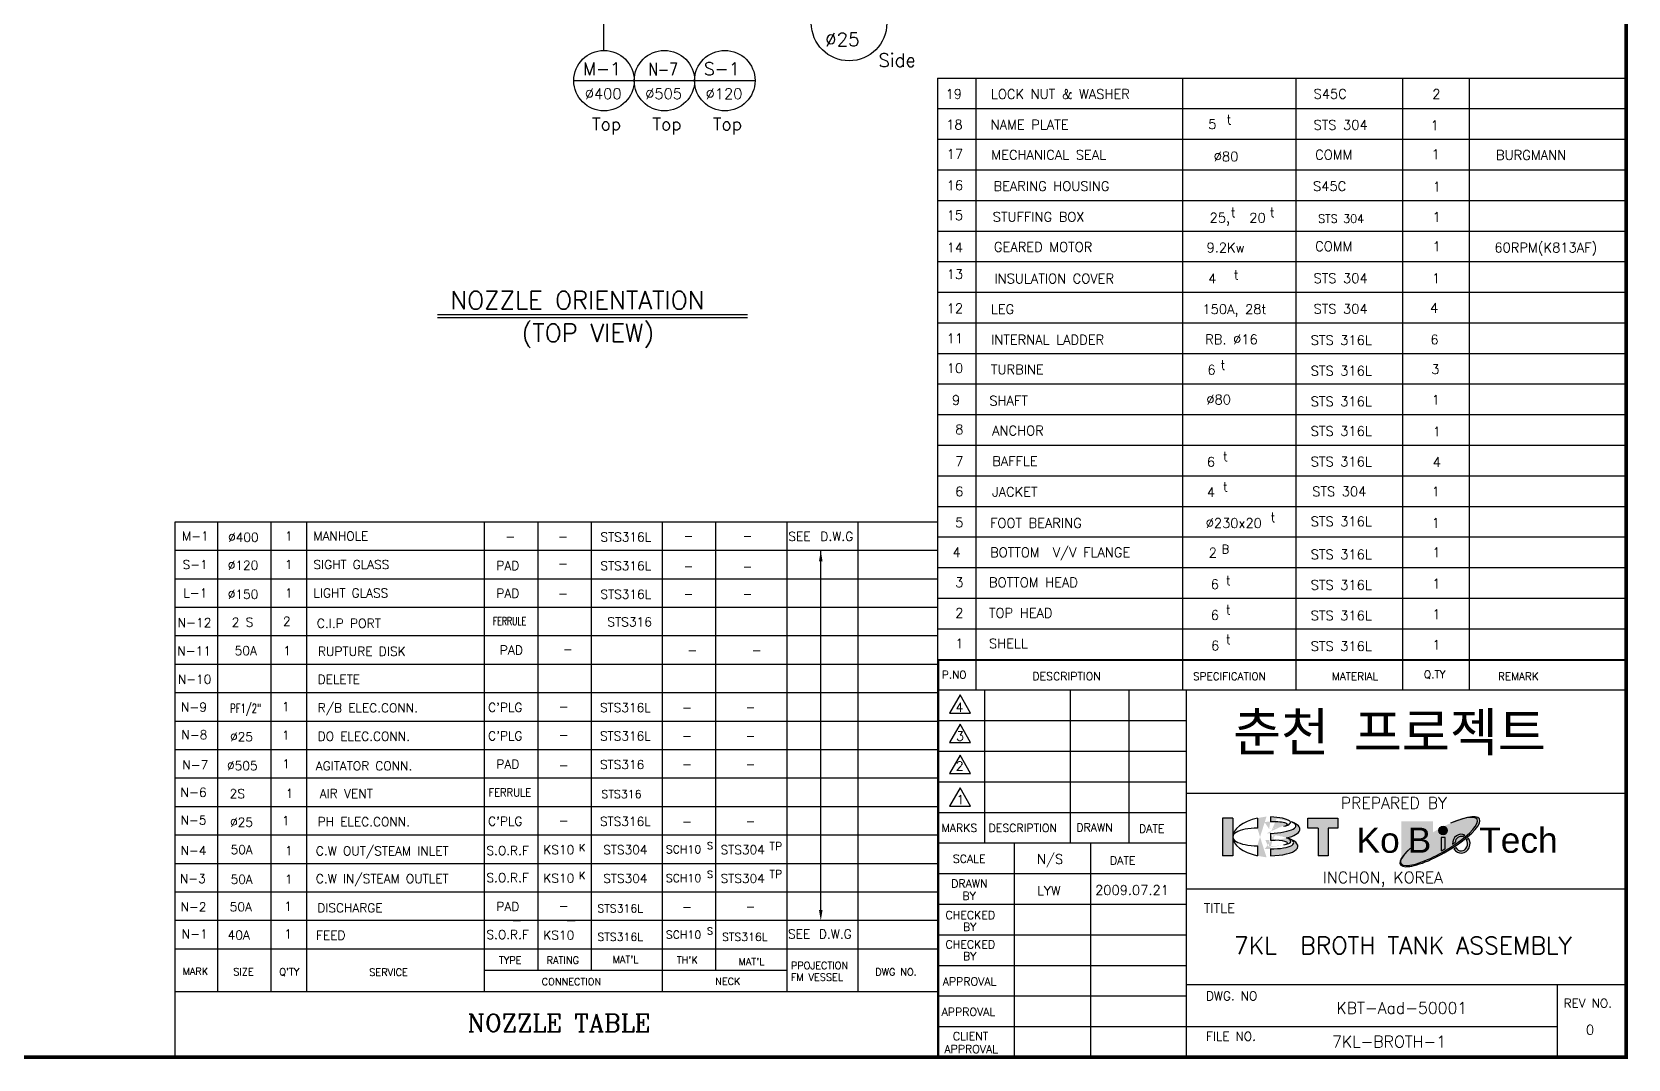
# Model space of a CAD drawing. Extents: x -25020 to 82531, y -53367 to 83281.
# Drawn here: x 4775 to 10098, y -6 to 3420 of the extents above; entities that cross this region are included whole.
import ezdxf
from ezdxf.enums import TextEntityAlignment as Align

# ---------------------------------------------------------------- set-up
doc = ezdxf.new("R2010")
doc.units = 0
doc.header["$LTSCALE"] = 100
doc.header["$MEASUREMENT"] = 0
doc.linetypes.add('CENTER', pattern=[2, 1.25, -0.25, 0.25, -0.25])
doc.linetypes.add('HIDDEN', pattern=[0.375, 0.25, -0.125])
doc.layers.get('0').update_dxf_attribs({"linetype": 'CONTINUOUS'})
for name, color, linetype in [('2', 2, 'HIDDEN'), ('4', 4, 'CONTINUOUS'), ('L3', 3, 'CONTINUOUS'), ('REV', 7, 'CONTINUOUS')]:
    doc.layers.add(name, color=color, linetype=linetype)
doc.styles.add('GHS', font='romans.shx', dxfattribs={"bigfont": 'ghs.shx'})
doc.styles.add('ROMANC', font='romanc')
doc.styles.add('ROMANS', font='romans.shx')

# ---------------------------------------------------------------- blocks, each defined once
blk = doc.blocks.new('XX')
at = {"layer": '4'}
h = blk.add_hatch(color=102, dxfattribs=at)
h.paths.add_polyline_path([(982.82, 70.45), (980.41, 70.45), (980.41, 61.48), (982.82, 61.48)])
edge = h.paths.add_edge_path()
edge.add_ellipse((988.6, 65.97), major_axis=(-5.78, 0), ratio=0.364058, start_angle=-90.6725, end_angle=90.6725, ccw=False)
edge.add_line((988.66, 68.07), (988.66, 70.45))
edge.add_ellipse((993.2, 65.97), major_axis=(10.38, 0), ratio=0.480588, start_angle=115.8977, end_angle=244.1023)
edge = h.paths.add_edge_path(flags=17)
edge.add_ellipse((988.6, 65.97), major_axis=(-5.78, 0), ratio=0.364058, start_angle=-90.6725, end_angle=90.6725, ccw=False)
edge.add_ellipse((993.2, 65.97), major_axis=(10.38, 0), ratio=0.480588, start_angle=115.8977, end_angle=244.1023)
edge.add_line((988.66, 61.48), (988.66, 63.86))
edge = h.paths.add_edge_path()
edge.add_ellipse((990.47, 64.09), major_axis=(-7.82, 0.38), ratio=0.328751, start_angle=100.3791, end_angle=225.7298)
edge.add_ellipse((990.06, 64.94), major_axis=(-7.25, 0.38), ratio=0.246885, start_angle=104.2565, end_angle=215.5652, ccw=False)
edge.add_line((991.75, 63.11), (991.75, 61.49))
edge = h.paths.add_edge_path()
edge.add_ellipse((990.08, 64.42), major_axis=(5.73, 0.11), ratio=0.146676, start_angle=-31.8281, end_angle=60.7979, ccw=False)
edge.add_ellipse((989.62, 65.24), major_axis=(-7, 0.32), ratio=0.205005, start_angle=140.1195, end_angle=211.8035)
edge.add_ellipse((990.83, 67.81), major_axis=(-7.95, 0), ratio=0.327586, start_angle=126.9765, end_angle=221.5661)
edge.add_line((996.78, 69.53), (996.78, 69.53))
edge.add_ellipse((990.44, 68.6), major_axis=(-7.39, 0), ratio=0.243986, start_angle=100.2865, end_angle=210.8761, ccw=False)
edge.add_line((991.75, 66.83), (991.75, 65.22))
edge.add_ellipse((991.01, 67.86), major_axis=(-7.92, 0.55), ratio=0.328206, start_angle=96.7044, end_angle=104.8167)
edge = h.paths.add_edge_path()
edge.add_ellipse((990.1, 68.69), major_axis=(5.69, 0.29), ratio=0.147816, start_angle=-31.8399, end_angle=72.6874, ccw=False)
edge.add_ellipse((989.7, 69.34), major_axis=(6.86, 0.1), ratio=0.207181, start_angle=319.7536, end_angle=432.4459)
edge.add_line((991.75, 70.72), (991.75, 69.58))
h.paths.add_polyline_path([(1003.09, 68.06), (1003.09, 61.48), (1005.47, 61.48), (1005.47, 68.06), (1007.77, 68.06), (1007.77, 70.45), (1000.64, 70.45), (1000.64, 68.06)])
h = blk.add_hatch(color=5, dxfattribs=at)
edge = h.paths.add_edge_path()
edge.add_ellipse((1032.04, 64.82), major_axis=(9.41, 5.4), ratio=0.257519, start_angle=128.7326, end_angle=426.0276)
edge.add_ellipse((1031.83, 64.9), major_axis=(9.08, 5.26), ratio=0.250496, start_angle=-230.8027, end_angle=64.2009, ccw=False)
blk.add_hatch(color=1, dxfattribs=at).paths.add_polyline_path([(1031.77, 67.51, 1), (1033.8, 67.51, 1)])
h = blk.add_hatch(color=102, dxfattribs=at)
edge = h.paths.add_edge_path()
edge.add_ellipse((1037.11, 64.38), major_axis=(0, -1.72), ratio=0.874016, start_angle=-57.698, end_angle=123.3878, ccw=False)
edge.add_ellipse((1032.04, 64.39), major_axis=(9.41, 5.4), ratio=0.257519, start_angle=282.0766, end_angle=285.1492, ccw=False)
edge.add_ellipse((1037.12, 64.36), major_axis=(0, 2.24), ratio=0.932719, start_angle=122.9465, end_angle=306.3318)
edge.add_ellipse((1032.04, 64.39), major_axis=(9.41, 5.4), ratio=0.257519, start_angle=303.2888, end_angle=306.8638, ccw=False)
edge = h.paths.add_edge_path()
edge.add_ellipse((1037.11, 64.38), major_axis=(0, -1.72), ratio=0.874016, start_angle=164.6387, end_angle=260.5253, ccw=False)
edge.add_ellipse((1031.83, 65.37), major_axis=(9.08, 5.26), ratio=0.250496, start_angle=300.0227, end_angle=303.7477)
edge.add_ellipse((1037.12, 64.36), major_axis=(0, 2.24), ratio=0.932719, start_angle=336.0002, end_angle=452.5054)
edge.add_ellipse((1031.83, 65.37), major_axis=(9.08, 5.26), ratio=0.250496, start_angle=282.2154, end_angle=286.2307)
edge = h.paths.add_edge_path()
edge.add_ellipse((1031.68, 65.3), major_axis=(9.08, 5.26), ratio=0.250496, start_angle=265.6446, end_angle=271.7523)
edge.add_line((1033.27, 63.18), (1033.27, 65.84))
edge.add_line((1033.27, 65.84), (1032.3, 65.84))
edge.add_line((1032.3, 65.84), (1032.3, 62.63))
at = {"layer": '4', "color": 102}
for p, q in [((982.82, 70.45), (980.41, 70.45)), ((980.41, 70.45), (980.41, 61.48)), ((982.82, 70.45), (982.82, 61.48)), ((988.66, 70.45), (988.66, 68.07)), ((991.75, 70.72), (991.75, 69.58)), ((996.78, 69.53), (996.78, 69.53)), ((1000.64, 70.45), (1007.77, 70.45)), ((1000.64, 68.06), (1000.64, 70.45)), ((1007.77, 70.45), (1007.77, 68.06)), ((991.75, 66.83), (991.75, 65.22)), ((1003.09, 68.06), (1000.64, 68.06)), ((1003.09, 68.06), (1003.09, 61.48)), ((1007.77, 68.06), (1005.47, 68.06)), ((1005.47, 68.06), (1005.47, 61.48)), ((982.82, 61.48), (980.41, 61.48)), ((988.66, 63.86), (988.66, 61.48)), ((991.75, 63.14), (991.75, 61.49)), ((1005.47, 61.48), (1003.09, 61.48))]:
    blk.add_line(p, q, dxfattribs=at)
blk.add_lwpolyline([(1033.27, 63.18), (1033.27, 65.84), (1032.3, 65.84), (1032.3, 62.63)], dxfattribs=at)
at = {"layer": '4', "color": 1}
blk.add_circle((1032.78, 67.51), 1.01, dxfattribs=at)
at = {"layer": '4', "color": 102}
for centre, major_axis, ratio, start_param, end_param in [((993.2, 65.97), (10.38, 0), 0.480588, 2.022796, 4.26039), ((989.7, 69.34), (6.86, 0.1), 0.207181, -0.702433, 1.26442), ((990.1, 68.69), (5.69, 0.29), 0.147816, -0.555711, 1.268634), ((990.44, 68.6), (-7.39, 0), 0.243986, 1.75033, 3.680482), ((990.83, 67.81), (-7.95, 0), 0.327586, 2.216157, 3.867058), ((988.6, 65.97), (-5.78, 0), 0.364058, 4.700652, 7.865719), ((990.06, 64.94), (-7.25, 0.38), 0.246885, 1.819619, 3.762323), ((990.47, 64.09), (-7.82, 0.38), 0.328751, 1.751945, 3.939728), ((991.01, 67.86), (-7.92, 0.55), 0.328206, 1.68781, 1.829397), ((990.08, 64.42), (5.73, 0.11), 0.146676, -0.555504, 1.061123), ((989.62, 65.24), (-7, 0.32), 0.205005, 2.445547, 3.696668), ((1037.12, 64.36), (0, 2.24), 0.932719, 2.145821, 5.346499), ((1037.11, 64.38), (0, -1.72), 0.874016, 5.276166, 8.436709)]:
    blk.add_ellipse(centre, major_axis=major_axis, ratio=ratio, start_param=start_param, end_param=end_param, dxfattribs=at)
at = {"layer": '4', "color": 5}
for centre, major_axis, ratio, start_param, end_param in [((1032.04, 64.82), (9.41, 5.4), 0.257519, 2.246808, 7.435584), ((1031.83, 64.9), (9.08, 5.26), 0.250496, 2.254918, 7.403702)]:
    blk.add_ellipse(centre, major_axis=major_axis, ratio=ratio, start_param=start_param, end_param=end_param, dxfattribs=at)
at = {"layer": '4'}
for centre, major_axis, ratio, start_param, end_param in [((1037.12, 64.36), (0, 2.24), 0.932719, 5.864311, 7.897709), ((1031.83, 65.37), (9.08, 5.26), 0.250496, 4.925589, 4.995669), ((1037.11, 64.38), (0, -1.72), 0.874016, 9.156672, 10.83021), ((1031.83, 65.37), (9.08, 5.26), 0.250496, 5.236384, 5.301397), ((1032.04, 64.39), (9.41, 5.4), 0.257519, 5.293387, 5.355784), ((1031.68, 65.3), (9.08, 5.26), 0.250496, 4.636373, 4.742973), ((1032.04, 64.39), (9.41, 5.4), 0.257519, 4.923166, 4.976793)]:
    blk.add_ellipse(centre, major_axis=major_axis, ratio=ratio, start_param=start_param, end_param=end_param, dxfattribs=at)
at = {"layer": '4', "color": 102, "char_height": 6, "width": 592.32, "attachment_point": 1}
for s, insert in [('{\\fArial|b0|i0|c0|p34;Tech}', (1041.38, 68.2)), ('{\\fArial|b0|i0|c0|p34;Ko}', (1012.24, 68.2)), ('{\\fArial|b0|i0|c0|p34;B   }', (1024.4, 68.2))]:
    blk.add_mtext(s, dxfattribs=dict(at, insert=insert))

msp = doc.modelspace()

# ---------------------------------------------------------------- hatches: boundary and pattern name
at = {"layer": 'REV', "lineweight": -2}
msp.add_hatch(color=3, dxfattribs=at).paths.add_polyline_path([(9342.47, 787.01), (9448.16, 787.01), (9448.16, 660.64), (9342.47, 660.64)])

# ---------------------------------------------------------------- linework, layer by layer
at = {"lineweight": -2}
msp.add_line((6126.97, 2476.94), (7161.2, 2476.94), dxfattribs=at)
at = {"color": 4, "linetype": 'ByBlock', "lineweight": -2}
for p, q in [((7405.74, 1689.92), (7405.74, 1689.8)), ((7405.77, 491.18), (7405.77, 1689.92)), ((6379.83, 455.57), (6404.02, 455.57)), ((6559.89, 455.57), (6586.77, 455.57))]:
    msp.add_line(p, q, dxfattribs=at)
for points in [[(7411.7, 1654.31), (7399.83, 1654.31), (7405.77, 1689.92)], [(7411.7, 491.18), (7399.83, 491.18), (7405.77, 455.57)]]:
    msp.add_solid(points, dxfattribs=at)
at = {"layer": '4', "lineweight": -2}
for p, q in [((10092.04, 7068.26), (10092.04, 0)), ((6126.97, 2466.94), (7161.2, 2466.94)), ((9862.39, 242.41), (9862.39, 0)), ((0, 0), (10092.04, 0)), ((7795.5, 0), (10092.04, 0))]:
    msp.add_line(p, q, dxfattribs=at)
at = {"layer": '4', "color": 1, "linetype": 'CENTER', "lineweight": -2, "ltscale": 20}
msp.add_line((6682.67, 3358.25), (6682.67, 5707.19), dxfattribs=at)
at = {"layer": '4', "color": 7, "lineweight": -2}
msp.add_line((7798.05, 1326.89), (7798.05, 0), dxfattribs=at)
at = {"layer": '4', "color": 4, "lineweight": -2}
msp.add_line((7292.49, 289.17), (6283.47, 289.17), dxfattribs=at)
at = {"layer": '4', "lineweight": -2, "const_width": 12.76}
msp.add_lwpolyline([(0, 7068.26), (10092.04, 7068.26), (10092.04, 0), (0, 0), (0, 7068.26)], dxfattribs=at)
at = {"layer": '4', "lineweight": -2}
for points in [[(7870.27, 1110.79), (7834.94, 1049.6), (7905.6, 1049.6)], [(7870.27, 1007.35), (7834.94, 946.16), (7905.6, 946.16)], [(7870.27, 897.92), (7834.94, 836.73), (7905.6, 836.73)]]:
    msp.add_lwpolyline(points, close=True, dxfattribs=at)
at = {"layer": 'L3', "lineweight": -2}
for p, q in [((6581.9, 3257.49), (6783.43, 3257.49)), ((6783.43, 3257.49), (6984.95, 3257.49)), ((6984.95, 3257.49), (7186.47, 3257.49)), ((7795.5, 3266.2), (7795.5, 1326.89)), ((7795.5, 3266.2), (10092.04, 3266.2)), ((7923.08, 3266.2), (7923.08, 1224.82)), ((8611.88, 3266.2), (8611.88, 1224.82)), ((8990.45, 3266.2), (8990.45, 1224.82)), ((9345.89, 3266.2), (9345.89, 1224.82)), ((9568.34, 3266.2), (9568.34, 1224.82)), ((7795.5, 3164.13), (10092.04, 3164.13)), ((7795.5, 3062.06), (10092.04, 3062.06)), ((7795.5, 2959.99), (10092.04, 2959.99)), ((7795.5, 2857.92), (10092.04, 2857.92)), ((7795.5, 2755.85), (10092.04, 2755.85)), ((7795.5, 2653.79), (10092.04, 2653.79)), ((7795.5, 2551.72), (10092.04, 2551.72)), ((7795.5, 2449.65), (10092.04, 2449.65)), ((7795.5, 2347.58), (10092.04, 2347.58)), ((7795.5, 2245.51), (10092.04, 2245.51)), ((7795.5, 2143.44), (10092.04, 2143.44)), ((7795.5, 2041.37), (10092.04, 2041.37)), ((7795.5, 1939.31), (10092.04, 1939.31)), ((7795.5, 1837.24), (10092.04, 1837.24)), ((5250.72, 1784.89), (5250.72, 0)), ((7795.5, 1784.89), (5250.72, 1784.89)), ((5393.16, 1784.89), (5393.16, 217.94)), ((5571.23, 1784.89), (5571.23, 217.94)), ((5689.93, 1784.89), (5689.93, 217.94)), ((6283.47, 1784.89), (6283.47, 217.94)), ((6461.53, 1784.89), (6461.53, 289.17)), ((6639.59, 1784.89), (6639.59, 289.17)), ((6877.01, 1784.89), (6877.01, 217.94)), ((7055.07, 1784.89), (7055.07, 289.17)), ((7292.49, 1784.89), (7292.49, 217.94)), ((7529.9, 1784.89), (7529.9, 217.94)), ((7795.5, 1735.17), (10092.04, 1735.17)), ((7795.5, 1689.92), (5250.72, 1689.92)), ((7795.5, 1633.1), (10092.04, 1633.1)), ((7795.5, 1594.95), (5250.72, 1594.95)), ((7795.5, 1499.99), (5250.72, 1499.99)), ((7795.5, 1531.03), (10092.04, 1531.03)), ((7795.5, 1405.02), (5250.72, 1405.02)), ((7795.5, 1428.96), (10092.04, 1428.96)), ((7798.05, 1310.05), (5250.72, 1310.05)), ((7795.5, 1326.89), (7795.5, 0)), ((7795.5, 1326.89), (10092.04, 1326.89)), ((7795.5, 1324.34), (10092.04, 1324.34)), ((7795.5, 1224.82), (10092.04, 1224.82)), ((7952.9, 714.48), (7952.9, 1224.82)), ((8238.44, 714.48), (8238.44, 1224.82)), ((8433.43, 1224.82), (8433.43, 714.48)), ((8624.8, 1224.82), (8624.8, 0)), ((7798.05, 1215.09), (5250.72, 1215.09)), ((7798.05, 1120.12), (5250.72, 1120.12)), ((7795.5, 1122.76), (8624.8, 1122.76)), ((7798.05, 1025.16), (5250.72, 1025.16)), ((7795.5, 1020.69), (8624.8, 1020.69)), ((7798.05, 930.19), (5250.72, 930.19)), ((7795.5, 918.62), (8624.8, 918.62)), ((8624.8, 880.34), (10092.04, 880.34)), ((7798.05, 835.22), (5250.72, 835.22)), ((7795.5, 816.55), (8624.8, 816.55)), ((7798.05, 740.26), (5250.72, 740.26)), ((7795.5, 714.48), (8624.8, 714.48)), ((8050.67, 714.48), (8050.67, 0)), ((8305.84, 714.48), (8305.84, 0)), ((7798.05, 645.29), (5250.72, 645.29)), ((7795.5, 612.41), (8624.8, 612.41)), ((7798.05, 550.33), (5250.72, 550.33)), ((8624.8, 561.38), (10092.04, 561.38)), ((7795.5, 510.34), (8624.8, 510.34)), ((7798.05, 455.36), (5250.72, 455.36)), ((7795.5, 408.27), (8624.8, 408.27)), ((7798.05, 360.39), (5250.72, 360.39)), ((7795.5, 306.21), (8624.8, 306.21)), ((7798.05, 217.94), (5250.72, 217.94)), ((8624.8, 242.41), (10092.04, 242.41)), ((7795.5, 204.14), (8624.8, 204.14)), ((7795.5, 102.07), (8561.01, 102.07)), ((8561.01, 102.07), (9862.39, 102.07))]:
    msp.add_line(p, q, dxfattribs=at)
msp.add_lwpolyline([(7870.27, 1208.23), (7834.94, 1147.04), (7905.6, 1147.04)], close=True, dxfattribs=at)
for centre, radius in [((7500.16, 3449.5), 125.95), ((6682.67, 3257.49), 100.76), ((6884.19, 3257.49), 100.76), ((7085.71, 3257.49), 100.76)]:
    msp.add_circle(centre, radius, dxfattribs=at)

# ---------------------------------------------------------------- block references
at = {"layer": '4', "lineweight": -2, "xscale": 14.03444545454538, "yscale": 14.03444545454538, "zscale": 14.03444545454538}
msp.add_blockref('XX', (-5013.31, -191.24), dxfattribs=at)

# ---------------------------------------------------------------- texts
at = {"lineweight": -2, "style": 'ROMANC'}
msp.add_text('NOZZLE TABLE', height=59.3538, dxfattribs=at).set_placement((6227.36, 84.48))
at = {"layer": '2', "color": 4, "lineweight": -2, "insert": (8781.04, 1148.33), "char_height": 127.6, "width": 1402.8767, "attachment_point": 1, "style": 'ROMANS'}
msp.add_mtext('{\\fDotumChe|b0|i0|c129|p49;춘천 프로젝트}', dxfattribs=at)
at = {"layer": '4', "lineweight": -2}
for s, height, style, p in [('%%c25', 44.608, 'ROMANS', (7420.42, 3372.56)), ('M-1', 41.984, 'ROMANS', (6613.06, 3276.22)), ('S-1', 41.984, 'ROMANS', (7016.1, 3276.22)), ('Side', 44.608, 'ROMANS', (7598.13, 3303.31)), ('%%C400', 35.686, 'ROMANS', (6618.87, 3195.94)), ('%%C505', 35.686, 'ROMANS', (6820.4, 3195.94)), ('%%C120', 35.686, 'ROMANS', (7021.92, 3195.94)), ('19', 31.896, 'ROMANS', (7821.95, 3197.02)), ('LOCK NUT & WASHER', 31.8965, 'ROMANS', (7973.23, 3196.6)), ('S45C', 31.896, 'ROMANS', (9049.46, 3197.21)), ('2', 31.9, 'ROMANS', (9445.47, 3196.94)), ('t', 31.9, 'ROMANS', (8759.39, 3111.6)), ('Top', 41.984, 'ROMANS', (6642.7, 3091.91)), ('Top', 41.984, 'ROMANS', (6844.22, 3091.91)), ('Top', 41.984, 'ROMANS', (7045.74, 3091.91)), ('18', 31.896, 'ROMANS', (7824.02, 3094.95)), ('NAME PLATE', 31.896, 'ROMANS', (7972.41, 3094.51)), ('5', 31.9, 'ROMANS', (8698.21, 3096.31)), ('STS 304', 31.896, 'ROMANS', (9049.46, 3093.63)), ('1', 31.9, 'ROMANS', (9440.08, 3092.49)), ('17', 31.896, 'ROMANS', (7825.93, 2996.67)), ('MECHANICAL SEAL', 31.8965, 'ROMANS', (7974.66, 2993.83)), ('%%c80', 31.896, 'ROMANS', (8716.48, 2988.36)), ('COMM', 31.896, 'ROMANS', (9054.54, 2994.36)), ('1', 31.9, 'ROMANS', (9442.88, 2995.88)), ('BURGMANN', 31.896, 'ROMANS', (9657.98, 2993.22)), ('16', 31.896, 'ROMANS', (7825.93, 2892.39)), ('BEARING HOUSING', 31.8965, 'ROMANS', (7981.67, 2889.61)), ('S45C', 31.896, 'ROMANS', (9047.69, 2889.46)), ('1', 31.9, 'ROMANS', (9447.1, 2888.15)), ('15', 31.896, 'ROMANS', (7825.93, 2792.54)), ('t', 31.9, 'ROMANS', (8773.03, 2802.38)), ('t', 31.9, 'ROMANS', (8903.44, 2802.38)), ('STUFFING BOX', 31.8965, 'ROMANS', (7979.32, 2787.01)), ('25,', 31.896, 'ROMANS', (8702.59, 2784.1)), ('STS 304', 27.112, 'ROMANS', (9064.57, 2783.44)), ('1', 31.9, 'ROMANS', (9446.18, 2786.66)), ('14', 31.896, 'ROMANS', (7825.93, 2684.8)), ('GEARED MOTOR', 31.8965, 'ROMANS', (7983.32, 2686.76)), ('9.2Kw', 31.896, 'ROMANS', (8692.36, 2684.47)), ('COMM', 31.896, 'ROMANS', (9054.54, 2688.98)), ('1', 31.9, 'ROMANS', (9446.18, 2688.44)), ('60RPM(K813AF)', 31.8965, 'ROMANS', (9652.43, 2684.47)), ('13', 31.896, 'ROMANS', (7825.93, 2595.93)), ('INSULATION COVER', 31.8965, 'ROMANS', (7984.88, 2581.22)), ('4', 31.9, 'ROMANS', (8698.21, 2581.35)), ('t', 31.9, 'ROMANS', (8783.18, 2593.54)), ('STS 304', 31.896, 'ROMANS', (9049.46, 2582.2)), ('1', 31.9, 'ROMANS', (9444.14, 2582.34)), ('12', 31.896, 'ROMANS', (7825.93, 2482)), ('LEG', 31.896, 'ROMANS', (7972.95, 2479.12)), ('150A, 28t', 31.896, 'ROMANS', (8678.87, 2479.12)), ('STS 304', 31.896, 'ROMANS', (9049.46, 2480.13)), ('4', 31.9, 'ROMANS', (9437.84, 2483.24)), ('11', 31.896, 'ROMANS', (7825.93, 2381.77)), ('INTERNAL LADDER', 31.8965, 'ROMANS', (7973.65, 2377.16)), ('RB. %%c16', 31.896, 'ROMANS', (8688.2, 2378.49)), ('STS 316L', 31.896, 'ROMANS', (9039.91, 2375.78)), ('6', 31.9, 'ROMANS', (9439.04, 2377.88)), ('10', 31.896, 'ROMANS', (7825.93, 2282.41)), ('TURBINE', 31.896, 'ROMANS', (7973.22, 2278.04)), ('6', 31.9, 'ROMANS', (8695.27, 2277.24)), ('t', 31.9, 'ROMANS', (8739.17, 2292.99)), ('STS 316L', 31.896, 'ROMANS', (9039.91, 2273.72)), ('3', 31.9, 'ROMANS', (9442.28, 2278.95)), ('9', 31.9, 'ROMANS', (7843.28, 2176.05)), ('SHAFT', 31.896, 'ROMANS', (7968.09, 2173.91)), ('%%c80', 31.896, 'ROMANS', (8691.69, 2177.42)), ('STS 316L', 31.896, 'ROMANS', (9039.91, 2171.65)), ('1', 31.9, 'ROMANS', (9443.4, 2176.57)), ('8', 31.9, 'ROMANS', (7854.18, 2077.95)), ('ANCHOR', 31.896, 'ROMANS', (7977.25, 2074.13)), ('STS 316L', 31.896, 'ROMANS', (9039.91, 2072.71)), ('1', 31.9, 'ROMANS', (9446.91, 2071.07)), ('7', 31.9, 'ROMANS', (7854.18, 1971.53)), ('BAFFLE', 31.896, 'ROMANS', (7977.25, 1972.06)), ('6', 31.9, 'ROMANS', (8693.52, 1969.9)), ('t', 31.9, 'ROMANS', (8747.16, 1987.64)), ('STS 316L', 31.896, 'ROMANS', (9039.91, 1970.64)), ('4', 31.9, 'ROMANS', (9446.91, 1969)), ('t', 31.9, 'ROMANS', (8747.16, 1886.56)), ('6', 31.9, 'ROMANS', (7854.18, 1870.95)), ('JACKET ', 31.896, 'ROMANS', (7977.17, 1869.95)), ('4', 31.9, 'ROMANS', (8693.52, 1868.82)), ('STS 304', 31.896, 'ROMANS', (9044.94, 1871.15)), ('1', 31.9, 'ROMANS', (9443.4, 1871.02)), ('t', 31.9, 'ROMANS', (8905.98, 1784.92)), ('5', 31.9, 'ROMANS', (7854.18, 1767.39)), ('FOOT BEARING', 31.8965, 'ROMANS', (7970.33, 1765.79)), ('%%C230x20', 31.896, 'ROMANS', (8689.71, 1765.58)), ('STS 316L', 31.896, 'ROMANS', (9039.91, 1771.27)), ('1', 31.9, 'ROMANS', (9443.4, 1766.03)), ('M-1', 29.677, 'ROMANS', (5275.33, 1723.5)), ('%%C400', 29.677, 'ROMANS', (5428.99, 1719.42)), ('1', 29.68, 'ROMANS', (5618.71, 1723.5)), ('MANHOLE', 29.677, 'ROMANS', (5713.51, 1723.5)), ('-', 29.68, 'ROMANS', (6354.02, 1721.49)), ('-', 29.68, 'ROMANS', (6529.58, 1721.49)), ('STS316L', 29.677, 'ROMANS', (6670.91, 1720.25)), ('-', 29.68, 'ROMANS', (6948.23, 1724.56)), ('-', 29.68, 'ROMANS', (7144.8, 1724.56)), ('SEE', 29.677, 'ROMANS', (7297.77, 1722.32)), ('D.W.G', 29.677, 'ROMANS', (7404.61, 1722.32)), ('BOTTOM  V/V FLANGE', 31.8965, 'ROMANS', (7970.33, 1667.97)), ('B', 28.07, 'ROMANS', (8742.79, 1680.53)), ('S-1', 29.677, 'ROMANS', (5277.03, 1628.53)), ('%%c120', 29.677, 'ROMANS', (5427.88, 1625.88)), ('1', 29.68, 'ROMANS', (5618.71, 1628.53)), ('SIGHT GLASS', 29.6769, 'ROMANS', (5713.67, 1628.53)), ('PAD', 29.677, 'ROMANS', (6323.85, 1624.99)), ('STS316L', 29.677, 'ROMANS', (6670.91, 1624.29)), ('4', 31.9, 'ROMANS', (7845.16, 1667.83)), ('2', 31.9, 'ROMANS', (8699.76, 1667.21)), ('STS 316L', 31.896, 'ROMANS', (9039.91, 1661.3)), ('1', 31.9, 'ROMANS', (9445.62, 1667.75)), ('-', 29.68, 'ROMANS', (6529.58, 1632.28)), ('-', 29.68, 'ROMANS', (6948.23, 1622.87)), ('-', 29.68, 'ROMANS', (7144.8, 1621.75)), ('3', 31.9, 'ROMANS', (7854.18, 1567.93)), ('BOTTOM HEAD', 31.8965, 'ROMANS', (7966.8, 1567.93)), ('t', 31.9, 'ROMANS', (8756.85, 1574.06)), ('L-1', 29.677, 'ROMANS', (5279.58, 1533.57)), ('%%c150', 29.677, 'ROMANS', (5427.88, 1529.21)), ('1', 29.68, 'ROMANS', (5618.71, 1533.57)), ('LIGHT GLASS', 29.6769, 'ROMANS', (5713.67, 1533.57)), ('PAD', 29.677, 'ROMANS', (6323.85, 1532.33)), ('STS316L', 29.677, 'ROMANS', (6670.91, 1529.22)), ('6', 31.9, 'ROMANS', (8706.52, 1561.51)), ('STS 316L', 31.896, 'ROMANS', (9039.91, 1559.24)), ('1', 31.9, 'ROMANS', (9445.62, 1563.65)), ('-', 29.68, 'ROMANS', (6529.58, 1531.18)), ('-', 29.68, 'ROMANS', (6948.23, 1530.25)), ('-', 29.68, 'ROMANS', (7144.8, 1530.25)), ('2', 31.9, 'ROMANS', (7854.18, 1465.86)), ('TOP HEAD', 31.896, 'ROMANS', (7966.8, 1465.86)), ('6', 31.9, 'ROMANS', (8706.52, 1458.79)), ('t', 31.9, 'ROMANS', (8756.85, 1476.52)), ('1', 31.9, 'ROMANS', (9445.62, 1461.58)), ('N-12', 29.989, 'ROMANS', (5260.34, 1434.57)), ('2 S', 29.989, 'ROMANS', (5441.01, 1435.91)), ('2', 29.99, 'ROMANS', (5611.69, 1438.74)), ('C.I.P PORT', 29.989, 'GHS', (5724.93, 1432.02)), ('STS316', 29.989, 'ROMANS', (6693.61, 1437.12)), ('STS 316L', 31.896, 'ROMANS', (9039.91, 1457.17)), ('1', 31.9, 'ROMANS', (7854.18, 1363.79)), ('SHELL', 31.896, 'ROMANS', (7966.8, 1363.79)), ('6', 31.9, 'ROMANS', (8707.47, 1356.8)), ('t', 31.9, 'ROMANS', (8756.85, 1377.62)), ('STS 316L', 31.896, 'ROMANS', (9039.91, 1355.1)), ('1', 31.9, 'ROMANS', (9445.62, 1359.51)), ('N-11', 29.989, 'ROMANS', (5259.14, 1340.03)), ('50A', 29.989, 'ROMANS', (5450.46, 1340.95)), ('1', 29.99, 'ROMANS', (5613.19, 1340.56)), ('RUPTURE DISK', 29.9885, 'ROMANS', (5728.25, 1338.72)), ('PAD', 29.989, 'ROMANS', (6335.12, 1342.72)), ('-', 29.99, 'ROMANS', (6545.37, 1345.48)), ('-', 29.99, 'ROMANS', (6960.71, 1342.84)), ('-', 29.99, 'ROMANS', (7175, 1343)), ('DESCRIPTION', 26.793, 'ROMANS', (8111.38, 1257.18)), ('N-10', 29.677, 'ROMANS', (5261.22, 1245.79)), ('DELETE', 29.677, 'ROMANS', (5727.8, 1245.32)), ('N-9', 29.677, 'ROMANS', (5271.81, 1153.06)), ('1', 29.68, 'ROMANS', (5608.15, 1154.08)), ('R/B ELEC.CONN.', 29.6769, 'ROMANS', (5727.8, 1150.35)), ("C'PLG", 29.677, 'ROMANS', (6296.22, 1151.83)), ('STS316L', 29.677, 'ROMANS', (6669.29, 1151.37)), ('4', 30.62, 'ROMANS', (7855.09, 1151.85)), ('-', 29.68, 'ROMANS', (6531.92, 1154.84)), ('-', 29.68, 'ROMANS', (6942.94, 1151.58)), ('-', 29.68, 'ROMANS', (7155.01, 1152.2)), ('N-8', 29.677, 'ROMANS', (5273.32, 1060.77)), ('%%C25', 29.677, 'ROMANS', (5435.52, 1053.67)), ('1', 29.68, 'ROMANS', (5608.15, 1059.11)), ('DO ELEC.CONN.', 29.6769, 'ROMANS', (5727.8, 1055.39)), ("C'PLG", 29.677, 'ROMANS', (6296.22, 1056.87)), ('-', 29.68, 'ROMANS', (6531.92, 1059.88)), ('STS316L', 29.677, 'ROMANS', (6669.29, 1056.41)), ('-', 29.68, 'ROMANS', (6942.94, 1056.62)), ('-', 29.68, 'ROMANS', (7155.01, 1057.23)), ('3', 30.62, 'ROMANS', (7857.09, 1055.59)), ('N-7', 29.677, 'ROMANS', (5276, 960.46)), ('%%c505', 29.677, 'ROMANS', (5425.36, 957.36)), ('1', 29.68, 'ROMANS', (5609.42, 963.56)), ('AGITATOR CONN.', 29.6769, 'ROMANS', (5721.48, 956.91)), ('PAD', 29.677, 'ROMANS', (6323.85, 962.53)), ('-', 29.68, 'ROMANS', (6531.92, 958.84)), ('STS316', 29.677, 'ROMANS', (6669.29, 961.27)), ('-', 29.68, 'ROMANS', (6942.94, 962.63)), ('-', 29.68, 'ROMANS', (7155.01, 962.79)), ('2', 30.62, 'ROMANS', (7855.89, 955.73)), ('N-6', 29.989, 'ROMANS', (5269.98, 868.51)), ('2S', 29.989, 'ROMANS', (5433.76, 863.93)), ('1', 29.99, 'ROMANS', (5621.08, 864.62)), ('AIR VENT', 29.989, 'ROMANS', (5734.43, 864.43)), ('STS316', 26.99, 'ROMANS', (6674.11, 864.2)), ('1', 30.62, 'ROMANS', (7858.69, 843.89)), ('PREPARED BY', 38.2758, 'ROMANS', (9140.01, 828.81)), ('N-5', 29.677, 'ROMANS', (5270.25, 775.87)), ('1', 29.68, 'ROMANS', (5608.15, 774.21)), ('PH ELEC.CONN.', 29.6769, 'ROMANS', (5727.8, 770.49)), ("C'PLG", 29.677, 'ROMANS', (6296.22, 771.97)), ('STS316L', 29.677, 'ROMANS', (6669.29, 771.51)), ('%%C25', 29.677, 'ROMANS', (5435.52, 768.77)), ('-', 29.68, 'ROMANS', (6531.92, 774.98)), ('-', 29.68, 'ROMANS', (6942.94, 771.72)), ('-', 29.68, 'ROMANS', (7155.01, 772.34)), ('MARKS', 26.793, 'ROMANS', (7808.42, 751.27)), ('DESCRIPTION', 26.793, 'ROMANS', (7965.29, 751.15)), ('DRAWN', 26.793, 'ROMANS', (8258.02, 752.86)), ('DATE', 26.793, 'ROMANS', (8467.13, 748.85)), ('N-4', 29.677, 'ROMANS', (5270.25, 674.44)), ('50A', 29.677, 'ROMANS', (5437.21, 677.51)), ('1', 29.68, 'ROMANS', (5618.71, 673.97)), ('C.W OUT/STEAM INLET', 29.6769, 'ROMANS', (5721.6, 672.98)), ('S.O.R.F', 29.677, 'ROMANS', (6290.69, 674.13)), ('KS10', 29.677, 'ROMANS', (6480.44, 677.19)), ('K', 23.74, 'ROMANS', (6598.87, 687.02)), ('STS304', 29.677, 'ROMANS', (6680.1, 677.06)), ('SCH10', 26.709, 'ROMANS', (6888.97, 679.85)), ('S', 23.74, 'ROMANS', (7025.89, 693.51)), ('STS304', 29.677, 'ROMANS', (7071.53, 677.06)), ('TP', 26.709, 'ROMANS', (7234.67, 690.18)), ('SCALE', 26.793, 'ROMANS', (7846.23, 648.32)), ('N/S', 31.896, 'ROMANS', (8126.87, 644.76)), ('DATE', 26.793, 'ROMANS', (8370.25, 642.68)), ('N-3', 29.677, 'ROMANS', (5268.04, 580.8)), ('50A', 29.677, 'ROMANS', (5437.21, 578.3)), ('1', 29.68, 'ROMANS', (5618.71, 579.01)), ('C.W IN/STEAM OUTLET', 29.6769, 'ROMANS', (5721.6, 580.55)), ('S.O.R.F', 29.677, 'ROMANS', (6290.69, 583.92)), ('KS10', 29.677, 'ROMANS', (6480.44, 582.22)), ('K', 23.74, 'ROMANS', (6598.87, 594.11)), ('STS304', 29.677, 'ROMANS', (6680.1, 581.23)), ('SCH10', 26.709, 'ROMANS', (6888.97, 584.09)), ('S', 23.74, 'ROMANS', (7025.89, 597.75)), ('STS304', 29.677, 'ROMANS', (7071.53, 581.23)), ('TP', 26.709, 'ROMANS', (7234.67, 597.61)), ('DRAWN', 26.793, 'ROMANS', (7840.6, 565.68)), ('INCHON, KOREA', 38.2758, 'ROMANS', (9080.92, 580.29)), ('BY', 26.793, 'ROMANS', (7878.16, 524.37)), ('LYW', 30.812, 'ROMANS', (8127.52, 540.1)), ('2009.07.21', 31.896, 'ROMANS', (8320.81, 541.39)), ('N-2', 29.677, 'ROMANS', (5270.2, 486.67)), ('50A', 29.677, 'ROMANS', (5434.46, 486.62)), ('1', 29.68, 'ROMANS', (5616.03, 488.29)), ('DISCHARGE', 29.677, 'ROMANS', (5726.46, 483.21)), ('PAD', 29.677, 'ROMANS', (6323.85, 487.7)), ('-', 29.68, 'ROMANS', (6531.92, 490.08)), ('STS316L', 26.709, 'ROMANS', (6660.8, 482.82)), ('-', 29.68, 'ROMANS', (6942.94, 486.82)), ('-', 29.68, 'ROMANS', (7155.01, 487.44)), ('CHECKED', 26.793, 'ROMANS', (7821.82, 460.51)), ('TITLE', 31.896, 'ROMANS', (8683.05, 481.03)), ('S', 23.74, 'ROMANS', (7025.89, 409.07)), ('BY', 26.793, 'ROMANS', (7880.04, 421.08)), ('N-1', 29.677, 'ROMANS', (5274.51, 396.01)), ('40A', 29.677, 'ROMANS', (5427.46, 392.48)), ('1', 29.68, 'ROMANS', (5616.03, 396.01)), ('FEED', 29.677, 'ROMANS', (5722.52, 391.87)), ('S.O.R.F', 29.677, 'ROMANS', (6290.69, 393.99)), ('KS10', 29.677, 'ROMANS', (6480.44, 392.29)), ('STS316L', 26.709, 'ROMANS', (6660.8, 387.86)), ('SCH10', 26.709, 'ROMANS', (6888.97, 395.41)), ('STS316L', 26.709, 'ROMANS', (7076.27, 387.86)), ('SEE ', 29.677, 'ROMANS', (7296.41, 396.01)), ('D.W.G', 29.677, 'ROMANS', (7399.32, 396.01)), ('CHECKED', 26.793, 'ROMANS', (7821.82, 362.86)), ('BY', 26.793, 'ROMANS', (7880.04, 323.42)), ('APPROVAL', 26.793, 'ROMANS', (7812.42, 238.91)), ('DWG. NO', 29.345, 'ROMANS', (8690.57, 189.51)), ('APPROVAL', 26.793, 'ROMANS', (7808.67, 137.5)), ('KBT-Aad-50001', 38.2758, 'ROMANS', (9125.49, 144.91)), ('REV NO.', 29.345, 'ROMANS', (9883.59, 165.27)), ('0', 31.9, 'ROMANS', (9957.96, 75.52)), ('CLIENT', 26.793, 'ROMANS', (7846.23, 56.74)), ('FILE NO.', 29.345, 'ROMANS', (8691.01, 54.79)), ('7KL-BROTH-1', 38.2758, 'ROMANS', (9110.97, 32.47)), ('APPROVAL', 26.793, 'ROMANS', (7818.06, 13.55))]:
    msp.add_text(s, height=height, dxfattribs=dict(at, style=style)).set_placement(p)
at = {"layer": '4', "lineweight": -2, "style": 'ROMANS'}
for s, height, width, p in [('N-7', 41.984, 0.8, (6830.64, 3274.56)), ('FERRULE', 26.99, 0.7, (6312.25, 1441.28)), ('PF1/2"', 29.677, 0.7, (5435.52, 1148.64)), ('FERRULE', 26.99, 0.9, (6297.45, 869.38))]:
    msp.add_text(s, height=height, dxfattribs=dict(at, width=width)).set_placement(p)
msp.add_text('20', height=31.896, dxfattribs=at).set_placement((8862.27, 2783.75), align=Align.CENTER)
at = {"layer": '4', "color": 7, "lineweight": -2, "style": 'ROMANS'}
for s, height, p in [('NOZZLE ORIENTATION', 59.9771, (6170.04, 2494.81)), ('(TOP VIEW)', 59.977, (6408.04, 2385.81)), ('7KL  BROTH TANK ASSEMBLY', 57.4136, (8783.93, 343.9))]:
    msp.add_text(s, height=height, dxfattribs=at).set_placement(p)
at = {"layer": '4', "color": 4, "lineweight": -2, "style": 'ROMANS'}
for s, height, p in [('P.NO', 25.517, (7809.99, 1262.76)), ('SPECIFICATION', 25.5172, (8647.4, 1257.66)), ('MATERIAL', 25.517, (9110.56, 1257.44)), ('Q.TY', 25.517, (9417.64, 1264.03)), ('REMARK', 25.517, (9664.75, 1257.44)), ('TYPE', 23.742, (6332.45, 311.63)), ('RATING', 23.742, (6491.4, 311.63)), ("MAT'L", 23.742, (6711.37, 313.76)), ("TH'K", 23.742, (6925.69, 312.34)), ("MAT'L", 23.742, (7131.35, 306.69)), ('MARK', 23.742, (5277.17, 274.09)), ('SIZE', 23.742, (5446.18, 272.83)), ("Q'TY", 23.742, (5599.59, 272.83)), ('SERVICE', 23.742, (5900, 271.56)), ('PPOJECTION', 23.742, (7305.83, 293.86)), ('FM VESSEL', 23.742, (7305.83, 254.86)), ('DWG NO.', 23.742, (7587.53, 272.59)), ('CONNECTION', 23.742, (6475.01, 239.93)), ('NECK', 23.742, (7053.33, 241.34))]:
    msp.add_text(s, height=height, dxfattribs=at).set_placement(p)
at = {"layer": 'REV', "color": 4, "lineweight": 25, "insert": (5063.04, 2084.65), "char_height": 80, "attachment_point": 1, "style": 'ROMANS'}
msp.add_mtext('\\A1;', dxfattribs=at)

doc.saveas('drawing.dxf')
